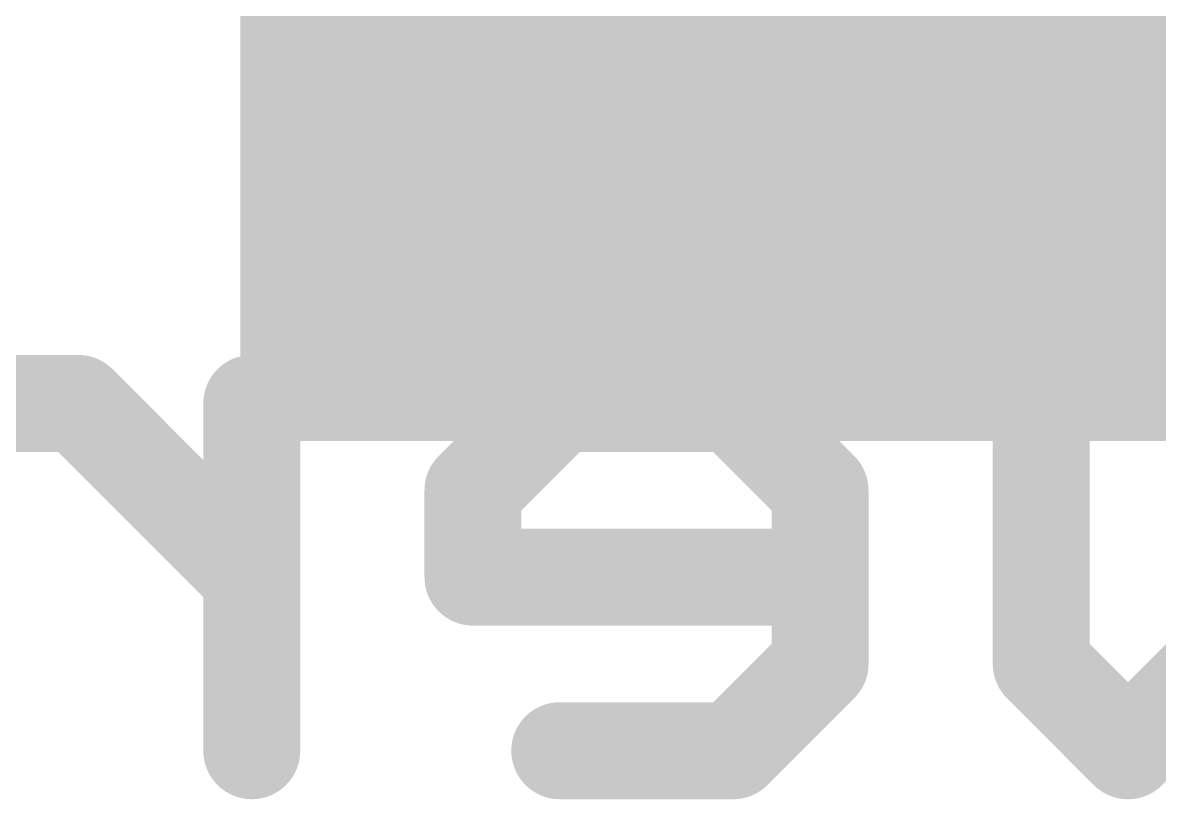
# Model space of a CAD drawing. Extents: x -128 to 56, y -3 to 18.
# Drawn here: x 26.116 to 29.39, y 8.382 to 10.618 of the extents above; entities that cross this region are included whole.
import ezdxf

# ---------------------------------------------------------------- set-up
doc = ezdxf.new("R2010")
doc.units = 0
for name, color, linetype in [('1', 12, 'CONTINUOUS'), ('22', 53, 'CONTINUOUS'), ('29', 253, 'CONTINUOUS'), ('31', 253, 'CONTINUOUS')]:
    doc.layers.add(name, color=color, linetype=linetype)

# ---------------------------------------------------------------- blocks, each defined once
blk = doc.blocks.new('RECT')
blk.add_solid([(-0.5, -0.5), (0.5, -0.5), (-0.5, 0.5), (0.5, 0.5)])

msp = doc.modelspace()

# ---------------------------------------------------------------- linework, layer by layer
at = {"layer": '22', "const_width": 0.2794}
for points in [[(26.2757, 9.5216), (26.0257, 9.5216)], [(26.7757, 9.0217), (26.2757, 9.5216)], [(26.7757, 8.5217), (26.7757, 9.5216)], [(27.6629, 9.5216), (27.4129, 9.2716)], [(28.1629, 9.5216), (27.6629, 9.5216)], [(28.4128, 9.2716), (28.1629, 9.5216)], [(29.0501, 8.7717), (29.0501, 9.5216)], [(27.4129, 9.2716), (27.4129, 9.0217)], [(28.4128, 8.7717), (28.4128, 9.2716)], [(27.4129, 9.0217), (28.4128, 9.0217)], [(28.1629, 8.5217), (28.4128, 8.7717)], [(29.3, 8.5217), (29.0501, 8.7717)], [(29.55, 8.7717), (29.3, 8.5217)], [(27.6629, 8.5217), (28.1629, 8.5217)]]:
    msp.add_lwpolyline(points, dxfattribs=at)
at = {"layer": '22', "const_width": 0.1397}
for points in [[(26.3251, 9.571, 1), (26.2263, 9.4722)], [(26.2757, 9.4518, 1), (26.2757, 9.5915)], [(26.8455, 9.5216, 1), (26.7058, 9.5216)], [(27.6629, 9.5915, 1), (27.6629, 9.4518)], [(27.7123, 9.4722, 1), (27.6135, 9.571)], [(28.2122, 9.571, 1), (28.1135, 9.4722)], [(28.1629, 9.4518, 1), (28.1629, 9.5915)], [(29.1199, 9.5216, 1), (28.9802, 9.5216)], [(27.4828, 9.2716, 1), (27.3431, 9.2716)], [(28.4827, 9.2716, 1), (28.343, 9.2716)], [(27.3635, 9.321, 1), (27.4623, 9.2222)], [(28.3634, 9.2222, 1), (28.4622, 9.321)], [(26.7263, 8.9723, 1), (26.8251, 9.0711)], [(27.4129, 9.0915, 1), (27.4129, 8.9518)], [(28.4128, 8.9518, 1), (28.4128, 9.0915)], [(27.3431, 9.0217, 1), (27.4828, 9.0217)], [(28.4622, 8.7223, 1), (28.3634, 8.8211)], [(29.0995, 8.8211, 1), (29.0007, 8.7223)], [(28.343, 8.7717, 1), (28.4827, 8.7717)], [(28.9802, 8.7717, 1), (29.1199, 8.7717)], [(27.6629, 8.5916, 1), (27.6629, 8.4519)], [(28.1629, 8.4519, 1), (28.1629, 8.5916)], [(28.1135, 8.5711, 1), (28.2122, 8.4723)], [(29.2507, 8.5711, 1), (29.3494, 8.4723)], [(29.2507, 8.4723, 1), (29.3494, 8.5711)], [(26.7058, 8.5217, 1), (26.8455, 8.5217)]]:
    msp.add_lwpolyline(points, format="xyb", dxfattribs=at)

# ---------------------------------------------------------------- block references
at = {"layer": '1', "xscale": 2.55, "yscale": 2.7, "rotation": 270}
msp.add_blockref('RECT', (28.194, 10.79), dxfattribs=at)
at = {"layer": '29', "xscale": 2.7532, "yscale": 2.9032, "rotation": 270}
msp.add_blockref('RECT', (28.194, 10.79), dxfattribs=at)
at = {"layer": '31', "xscale": 2.55, "yscale": 2.7, "rotation": 270}
msp.add_blockref('RECT', (28.194, 10.79), dxfattribs=at)

doc.saveas('drawing.dxf')
